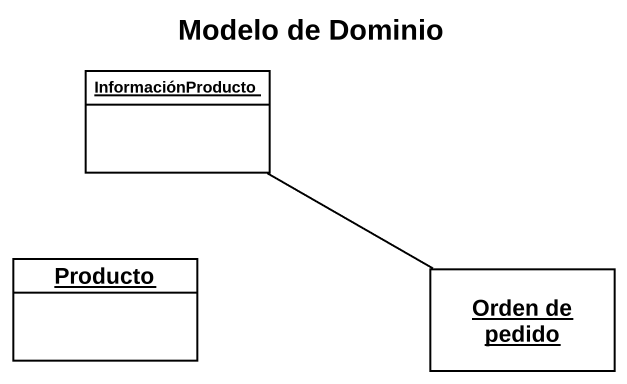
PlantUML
@startuml
title Modelo de Dominio
hide circle
hide empty members
object InformaciónProducto
object Producto
object "Orden de pedido" as Orden_de_pedido
Orden_de_pedido -left- InformaciónProducto
@enduml
